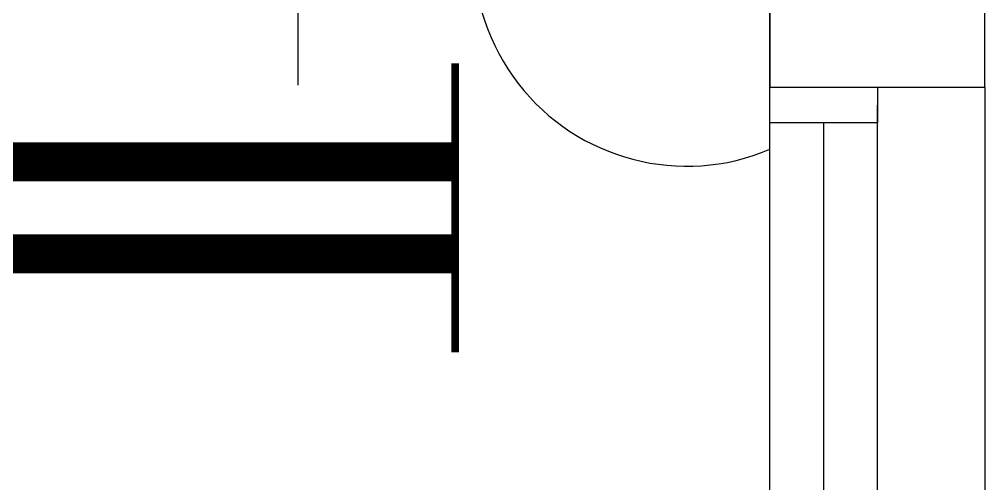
# Model space of a CAD drawing. Header units: inches. Extents: x 16928 to 514628, y -1471 to 241387.
# Drawn here: x 68090 to 69439, y 30881 to 31530 of the extents above; entities that cross this region are included whole.
import ezdxf

# ---------------------------------------------------------------- set-up
doc = ezdxf.new("R2010")
doc.units = ezdxf.units.IN
doc.header["$MEASUREMENT"] = 0
for name, color, linetype in [('dxt_text', 4, 'Continuous'), ('ELECT', 6, 'Continuous'), ('FITTING', 8, 'Continuous'), ('LW', 2, 'Continuous'), ('TB', 8, 'Continuous'), ('WALL', 1, 'Continuous'), ('WIN', 9, 'Continuous')]:
    doc.layers.add(name, color=color, linetype=linetype)

# ---------------------------------------------------------------- blocks, each defined once
blk = doc.blocks.new('YBC 2X36')
at = {"layer": 'FITTING', "color": 3}
for points, const_width in [([(-610, 200.9), (-610, -74.3)], 10.9), ([(610, 200.9), (610, -84.2)], 10.9), ([(-610, 63.3), (610, 63.3)], 54.6), ([(-610, 72.1), (-610, -203.2)], 10.9), ([(610, 72.1), (610, -203.2)], 10.9), ([(-610, -65.5), (610, -65.5)], 54.6)]:
    blk.add_lwpolyline(points, dxfattribs=dict(at, const_width=const_width))
blk = doc.blocks.new('13A SSO 300mm')
at = {"layer": 'ELECT', "color": 6}
for p, q in [((0, 413.8), (0, 904.4)), ((-184, 659.1), (184, 659.1)), ((-297.4, 0), (297.4, 0))]:
    blk.add_line(p, q, dxfattribs=at)
blk.add_arc((0, 116.3), 297.4, 336.9763, 203.0237, dxfattribs=at)

msp = doc.modelspace()

# ---------------------------------------------------------------- linework, layer by layer
at = {"layer": 'LW'}
msp.add_line((69438.6, 31435.5), (69438.6, 29635.5), dxfattribs=at)
at = {"layer": 'WALL'}
msp.add_lwpolyline([(69138.6, 31585.5), (69138.6, 31435.5), (69438.6, 31435.5), (69438.6, 31585.5)], close=True, dxfattribs=at)
at = {"layer": 'WIN'}
for p, q in [((69138.6, 29635.5), (69138.6, 31435.5)), ((69288.6, 29660.5), (69288.6, 31410.5)), ((69213.6, 31385.5), (69213.6, 30852.1))]:
    msp.add_line(p, q, dxfattribs=at)
msp.add_lwpolyline([(69288.6, 31435.5), (69288.6, 31385.5), (69138.6, 31385.5), (69138.6, 31435.5)], close=True, dxfattribs=at)

# ---------------------------------------------------------------- block references
at = {"layer": 'dxt_text'}
msp.add_blockref('YBC 2X36', (68088.8, 31268), dxfattribs=at)
at = {"layer": 'TB', "color": 6, "linetype": 'Continuous', "rotation": 90}
msp.add_blockref('13A SSO 300mm', (69138.6, 31622.4), dxfattribs=at)

doc.saveas('drawing.dxf')
